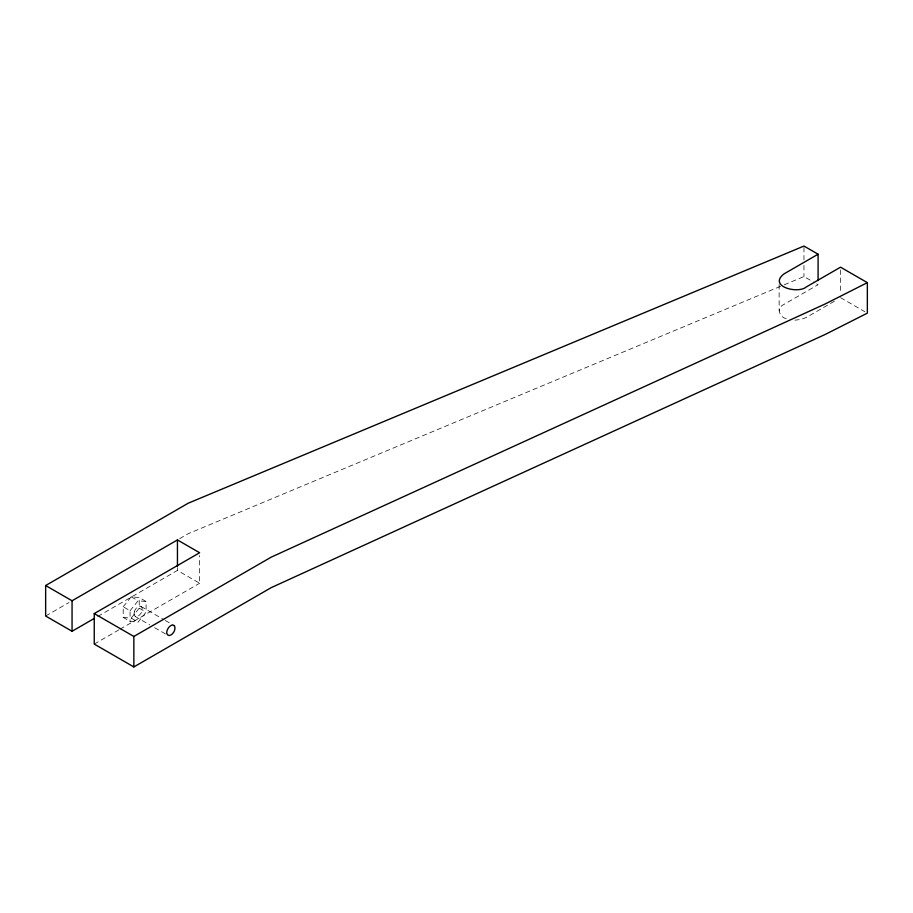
<?xml version="1.0" encoding="UTF-8"?>
<svg xmlns="http://www.w3.org/2000/svg" width="913" height="913" viewBox="0 0 913 913"><rect width="100%" height="100%" fill="white"/><g stroke="black" fill="none" stroke-linecap="round" stroke-linejoin="round"><path stroke-width="0.68" stroke-dasharray="4.57 3.42" d="M786.196 318.614C779.177 317.29 776.404 307.544 783.788 304.508L818.094 284.708L813.38 281.98M134.302 611.824L134.679 610.786A5.832 3.367 -60 0 1 136.482 608.001A5.786 3.344 -60 0 1 139.655 606.175A5.832 3.367 -60 0 1 141.492 606.86L141.869 607.453A5.718 3.298 -60 0 1 142.108 610.055C142.143 613.547 136.14 619.801 134.074 614.689M123.209 606.757L131.221 596.805L139.221 597.524L146.091 601.484L146.091 612.167L138.091 622.118L130.08 621.411L123.209 617.439L123.209 606.757L130.08 610.729L130.08 621.411M130.08 610.729L138.091 600.777L146.091 601.484M123.209 617.439L131.221 618.147L139.221 608.195L139.221 597.524M45.65 616.024L69 602.534M179.633 538.659L188.238 533.694L782.909 285.335M97.794 616.412L177.442 570.42L199.627 583.236L199.627 555.515M94.244 644.076L118.747 629.924M119.98 629.217L199.627 583.236M834.425 301.21L806.236 317.473L801.089 319.459L795.018 320.155M784.233 284.788L803.965 276.548L812.205 281.307M840.542 297.672L864.908 311.732M131.221 596.805L138.091 600.777M140.99 606.437L164.032 619.744M165.242 620.441L172.511 624.64M139.221 608.195L146.091 612.167M135.192 616.469L149.743 624.869M154.594 627.665L167.935 635.368M131.221 618.147L138.091 622.118M840.542 269.951L840.542 293.507M803.965 247.446L803.965 259.92M803.965 265.455L803.965 276.548M779.131 284.651L779.131 310.991M177.442 567.646L177.442 570.42M134.177 614.632A5.718 3.298 -60 0 1 134.416 611.756"/><path stroke-width="1.37" d="M94.107 618.535L72.059 631.26L45.65 616.024L45.65 585.53L188.238 503.2L803.965 246.054L818.094 254.213L818.094 280.542M45.65 585.53L72.059 600.777L177.442 539.937L199.627 552.742L94.244 613.582L94.244 644.076L133.857 666.947L271.195 587.652L825.101 334.5L867.35 313.148L867.35 282.653L840.542 267.178L806.236 286.99C797.985 294.134 768.141 286.545 783.788 274.026L818.094 254.213M94.244 613.582L133.857 636.452L271.195 557.158L825.101 304.006L867.35 282.653M174.235 625.759L174.611 626.364A5.718 3.298 -60 0 1 174.851 628.954C174.885 632.458 168.894 638.712 166.817 633.599A5.718 3.298 -60 0 1 167.056 630.723L167.433 629.696A5.832 3.367 -60 0 1 169.27 626.889A5.786 3.344 -60 0 1 172.397 625.074A5.832 3.367 -60 0 1 174.235 625.759M177.442 539.937L177.442 566.265M133.857 636.452L133.857 666.947M72.059 600.777L72.059 631.26"/></g></svg>
